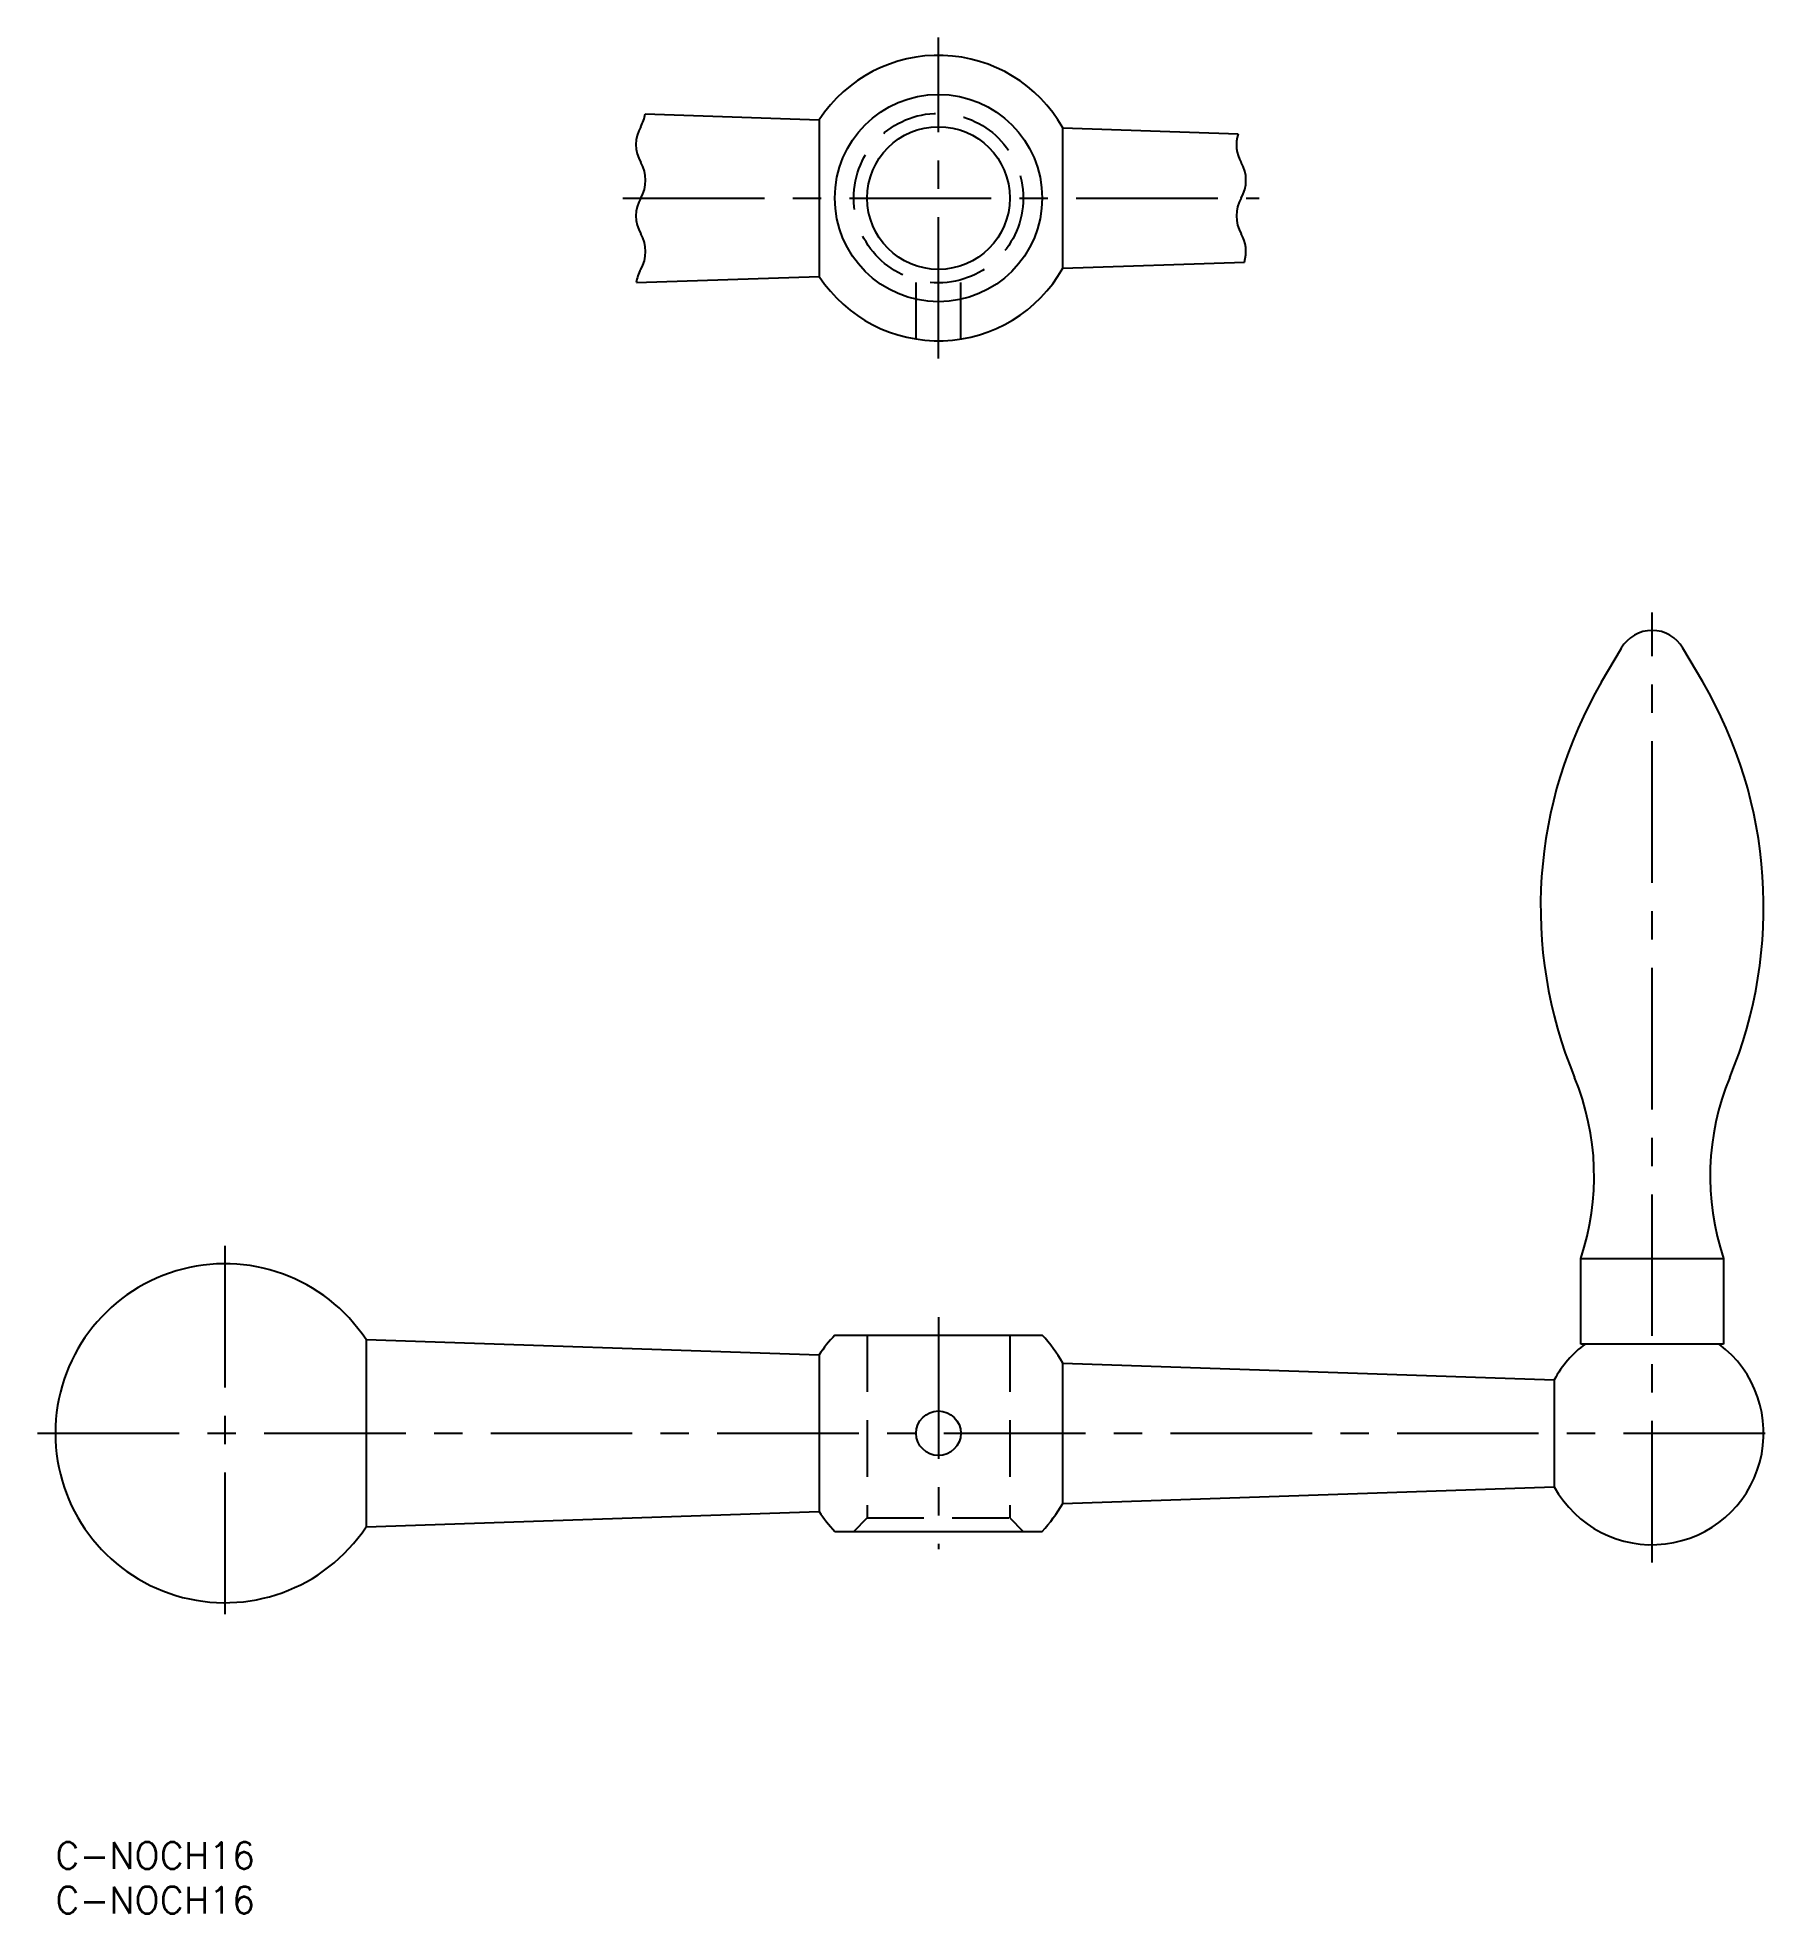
# Model space of a CAD drawing. Extents: x -2 to 193, y -8 to 202.
import ezdxf

# ---------------------------------------------------------------- set-up
doc = ezdxf.new("R2010")
doc.units = 0
doc.header["$LTSCALE"] = 0.5
doc.linetypes.add('CENTER', pattern=[50.8, 31.75, -6.35, 6.35, -6.35])
doc.linetypes.add('DASHED', pattern=[19.05, 12.7, -6.35])
doc.layers.get('0').update_dxf_attribs({"linetype": 'CONTINUOUS'})
doc.layers.add('CENTER', color=1, linetype='CENTER')
doc.styles.get("Standard").update_dxf_attribs({"font": 'txt.shx', "height": 3, "bigfont": 'bigfont.shx'})

# ---------------------------------------------------------------- blocks, each defined once
blk = doc.blocks.new('*U13')
at = {"color": 7, "linetype": 'CONTINUOUS'}
blk.add_text('C-NOCH16', height=3, dxfattribs=at).set_placement((0, -3))
blk = doc.blocks.new('*U14')
at = {"color": 7, "linetype": 'CONTINUOUS'}
blk.add_text('C-NOCH16', height=3, dxfattribs=at).set_placement((0, -8))

msp = doc.modelspace()

# ---------------------------------------------------------------- linework, layer by layer
at = {"color": 7, "linetype": 'CONTINUOUS'}
for p, q in [((66.12, 193.75), (85.63, 193.09)), ((85.63, 193.09), (85.63, 175.52)), ((112.94, 192.17), (132.58, 191.5)), ((112.94, 176.45), (112.94, 192.17)), ((112.94, 176.45), (133.3, 177.13)), ((65.13, 174.83), (85.63, 175.52)), ((173.33, 130.07), (175.55, 133.85)), ((184.67, 130.07), (182.45, 133.85)), ((171, 65.43), (187, 65.43)), ((171, 55.84), (171, 65.43)), ((187, 65.43), (187, 55.84)), ((87.38, 56.84), (110.62, 56.84)), ((34.84, 56.33), (34.83, 35.33)), ((34.84, 56.33), (85.63, 54.62)), ((187, 55.84), (171, 55.84)), ((85.63, 54.62), (85.63, 37.05)), ((112.94, 53.7), (168.03, 51.84)), ((112.94, 37.97), (112.94, 53.7)), ((168.03, 51.84), (168.03, 39.84)), ((112.94, 37.97), (168.03, 39.84)), ((34.83, 35.33), (85.63, 37.05)), ((87.38, 34.84), (110.62, 34.84))]:
    msp.add_line(p, q, dxfattribs=at)
at = {"color": 3, "linetype": 'DASHED'}
for p, q in [((96.5, 168.5), (96.5, 176.71)), ((101.5, 168.5), (101.5, 176.71)), ((91, 56.84), (91, 36.34)), ((107, 56.84), (107, 36.34)), ((89.5, 34.84), (91, 36.34)), ((91, 36.34), (107, 36.34)), ((107, 36.34), (108.5, 34.84))]:
    msp.add_line(p, q, dxfattribs=at)
at = {"color": 7, "linetype": 'CONTINUOUS'}
for centre, radius in [((99, 184.31), 11.62), ((99, 184.31), 8), ((99, 45.84), 2.5)]:
    msp.add_circle(centre, radius, dxfattribs=at)
at = {"color": 3, "linetype": 'DASHED'}
msp.add_circle((99, 184.31), 9.5, dxfattribs=at)
at = {"color": 7, "linetype": 'CONTINUOUS'}
for centre, radius, start, end in [((99, 184.31), 16, 29.429, 146.7009), ((99, 184.31), 16, 213.2991, 330.571), ((179, 131.84), 4, 30.3055, 149.6945), ((216.5, 104.84), 50, 149.6945, 202.4744), ((141.5, 104.84), 50, 337.5256, 30.3055), ((143.5, 74.64), 29, 341.4914, 22.4744), ((214.5, 74.64), 29, 157.5256, 198.5086), ((19, 45.84), 19, 33.522, 326.4266), ((99, 45.84), 16, 136.5675, 146.7009), ((99, 45.84), 16, 29.429, 43.4325), ((179, 45.84), 12.5, 208.6854, 53.1301), ((179, 45.84), 12.5, 126.8699, 151.3146), ((99, 45.84), 16, 316.5675, 330.571), ((99, 45.84), 16, 213.2991, 223.4325)]:
    msp.add_arc(centre, radius, start, end, dxfattribs=at)
at = {"color": 3, "linetype": 'CONTINUOUS'}
for centre, start, end in [((62.16, 194.31), 330, 351.9572), ((69.09, 190.31), 150, 210), ((136.4, 190.31), 162.5766, 210), ((62.16, 186.31), 330, 30), ((129.47, 186.31), 330, 30), ((69.09, 182.31), 150, 210), ((136.4, 182.31), 150, 210), ((62.16, 178.31), 330, 30), ((129.47, 178.31), 342.9375, 30), ((69.09, 174.31), 150, 172.5238)]:
    msp.add_arc(centre, 4, start, end, dxfattribs=at)
at = {"layer": 'CENTER', "color": 1, "linetype": 'CENTER'}
for p, q in [((99, 166.31), (99, 202.31)), ((63.63, 184.31), (134.94, 184.31)), ((179, 31.34), (179, 137.84)), ((19, 66.84), (19, 24.84)), ((99, 58.84), (99, 32.84)), ((-2, 45.84), (193.5, 45.84))]:
    msp.add_line(p, q, dxfattribs=at)

# ---------------------------------------------------------------- block references
at = {"color": 7, "linetype": 'CONTINUOUS'}
for name in ['*U13', '*U14']:
    msp.add_blockref(name, (0, 0), dxfattribs=at)

doc.saveas('drawing.dxf')
